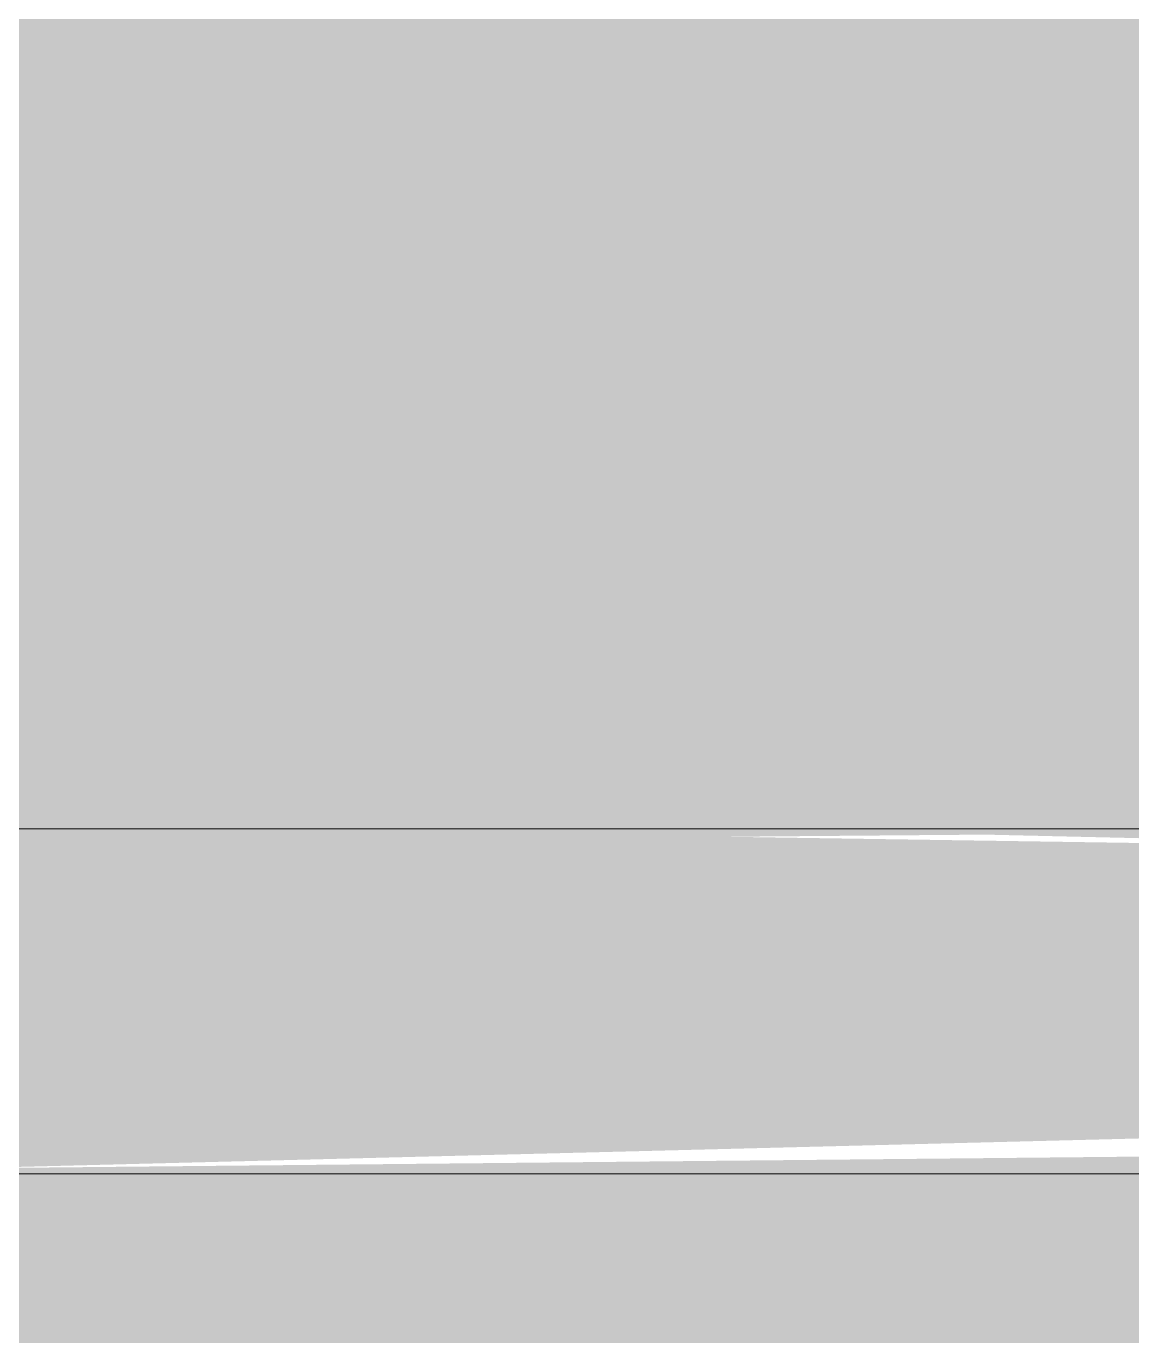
# Model space of a CAD drawing. Header units: inches. Extents: x -54868 to -186, y -265 to 853.
# Drawn here: x -15879.57 to -15877.966, y 224.515 to 226.414 of the extents above; entities that cross this region are included whole.
import ezdxf

# ---------------------------------------------------------------- set-up
doc = ezdxf.new("R2010")
doc.units = ezdxf.units.IN
doc.header["$MEASUREMENT"] = 0
doc.layers.add('Q-SPCQ', color=91, linetype='Continuous', lineweight=9)

# ---------------------------------------------------------------- blocks, each defined once
blk = doc.blocks.new('Basketball_Backstop-Performance_Sports_Systems-3103-Ceiling_Hung - 27_-0_ to 27_-11 7_8_-652462-Section 1')
at = {"layer": 'Q-SPCQ'}
h = blk.add_hatch(color=256, dxfattribs=at)
h.paths.add_polyline_path([(22191.3355, 116), (22193.6778, 116), (22193.6584, 119.75), (22190.3653, 119.75), (22190.3653, 119.3125), (22191.0528, 119.3125), (22191.0528, 119.125), (22190.3653, 119.125), (22190.3653, 116), (22190.8091, 116)], flags=0)
h.paths.add_polyline_path([(22191.5839, 120.25), (22193.6778, 120.25), (22193.6115, 128.7824), (22190.3653, 128.7504), (22190.3653, 120.875), (22191.0528, 120.875), (22191.0528, 120.6875), (22190.3653, 120.6875), (22190.3653, 120.25), (22191.3355, 120.25)], flags=0)
h.paths.add_polyline_path([(22193.6778, 129.2165), (22193.6778, 135.4375), (22190.3653, 135.4375), (22190.3653, 135), (22191.0528, 135), (22191.0528, 134.8125), (22190.3653, 134.8125), (22190.3653, 129.2046), (22191.3355, 129.2314), (22192.5828, 129.2418), (22193.6093, 129.2181)], flags=0)
h.paths.add_polyline_path([(22193.1879, 129), (22193.6778, 129.125), (22193.6094, 129.1863), (22193.3343, 129.0647)], flags=0)
h.paths.add_polyline_path([(22193.6778, 128.8232), (22193.6107, 128.9442), (22193.3672, 128.9353), (22193.6112, 128.8473)], flags=0)
h.paths.add_polyline_path([(22191.0528, 135.9375), (22193.6778, 135.9375), (22193.6778, 152.5426), (22192.9694, 152.5426), (22192.9441, 152.6332), (22192.9441, 161.75), (22190.3653, 161.75), (22190.4473, 161.3125), (22191.0528, 161.3125), (22191.0528, 161.125), (22190.3653, 161.125), (22190.3653, 136.5625), (22191.0528, 136.5625), (22191.0528, 136.375), (22190.3653, 136.375), (22190.3653, 135.9375), (22190.8091, 135.9375)], flags=0)
h.paths.add_polyline_path([(22192.8205, 162.25), (22192.9656, 162.25), (22193.6778, 188.9759), (22193.6778, 224.7835), (22190.3653, 224.7504), (22190.4462, 162.875), (22191.0528, 162.875), (22191.0528, 162.6875), (22190.3653, 162.6875), (22190.4466, 162.25), (22192.597, 162.25)], flags=0)
h.paths.add_polyline_path([(22193.6778, 225.2165), (22193.6778, 281.375), (22190.3653, 281.375), (22190.4036, 225.2028), (22191.3355, 225.2314), (22192.5828, 225.2418), (22193.1879, 225.2278)], flags=0)
h.paths.add_polyline_path([(22193.1879, 225), (22193.6778, 225.125), (22193.6778, 225.2165), (22193.3343, 225.0647)], flags=0)
h.paths.add_polyline_path([(22193.6778, 224.8232), (22193.6778, 224.9353), (22193.5343, 224.875)], flags=0)
h = blk.add_hatch(color=256, dxfattribs=at)
h.paths.add_polyline_path([(22193.6778, 225), (22193.6778, 225.0647), (22193.1879, 225)], flags=0)
h.paths.add_polyline_path([(22193.1879, 225), (22193.6778, 225.2165), (22191.5704, 225.2483), (22190.0147, 225.2001), (22189.8617, 225), (22192.9923, 225)], flags=0)
blk.add_hatch(color=256, dxfattribs=at).paths.add_polyline_path([(22190.8074, 224.7504), (22193.6778, 224.8232), (22192.9694, 225), (22189.8617, 225), (22190.0918, 224.7971), (22190.7545, 224.7549)], flags=0)
at = {"layer": 'Q-SPCQ', "flags": 128}
for points in [[(22192.8161, 225.25), (22192.676, 225.25), (22192.5375, 225.25), (22192.4008, 225.25), (22192.2662, 225.25), (22192.1338, 225.25), (22192.0039, 225.25), (22191.8766, 225.25), (22191.7523, 225.25), (22191.631, 225.25), (22191.513, 225.25), (22191.3984, 225.25), (22191.2875, 225.25), (22191.1805, 225.25)], [(22191.1522, 224.75), (22191.2583, 224.75), (22191.3681, 224.75), (22191.4817, 224.75), (22191.5988, 224.75), (22191.7192, 224.75), (22191.8428, 224.75), (22191.9692, 224.75), (22192.0985, 224.75), (22192.2302, 224.75), (22192.3643, 224.75), (22192.5004, 224.75), (22192.6385, 224.75), (22192.7782, 224.75), (22192.9193, 224.75)]]:
    blk.add_lwpolyline(points, dxfattribs=at)

msp = doc.modelspace()

# ---------------------------------------------------------------- block references
at = {"layer": 'Q-SPCQ'}
msp.add_blockref('Basketball_Backstop-Performance_Sports_Systems-3103-Ceiling_Hung - 27_-0_ to 27_-11 7_8_-652462-Section 1', (-38070.76169, 0), dxfattribs=at)

doc.saveas('drawing.dxf')
